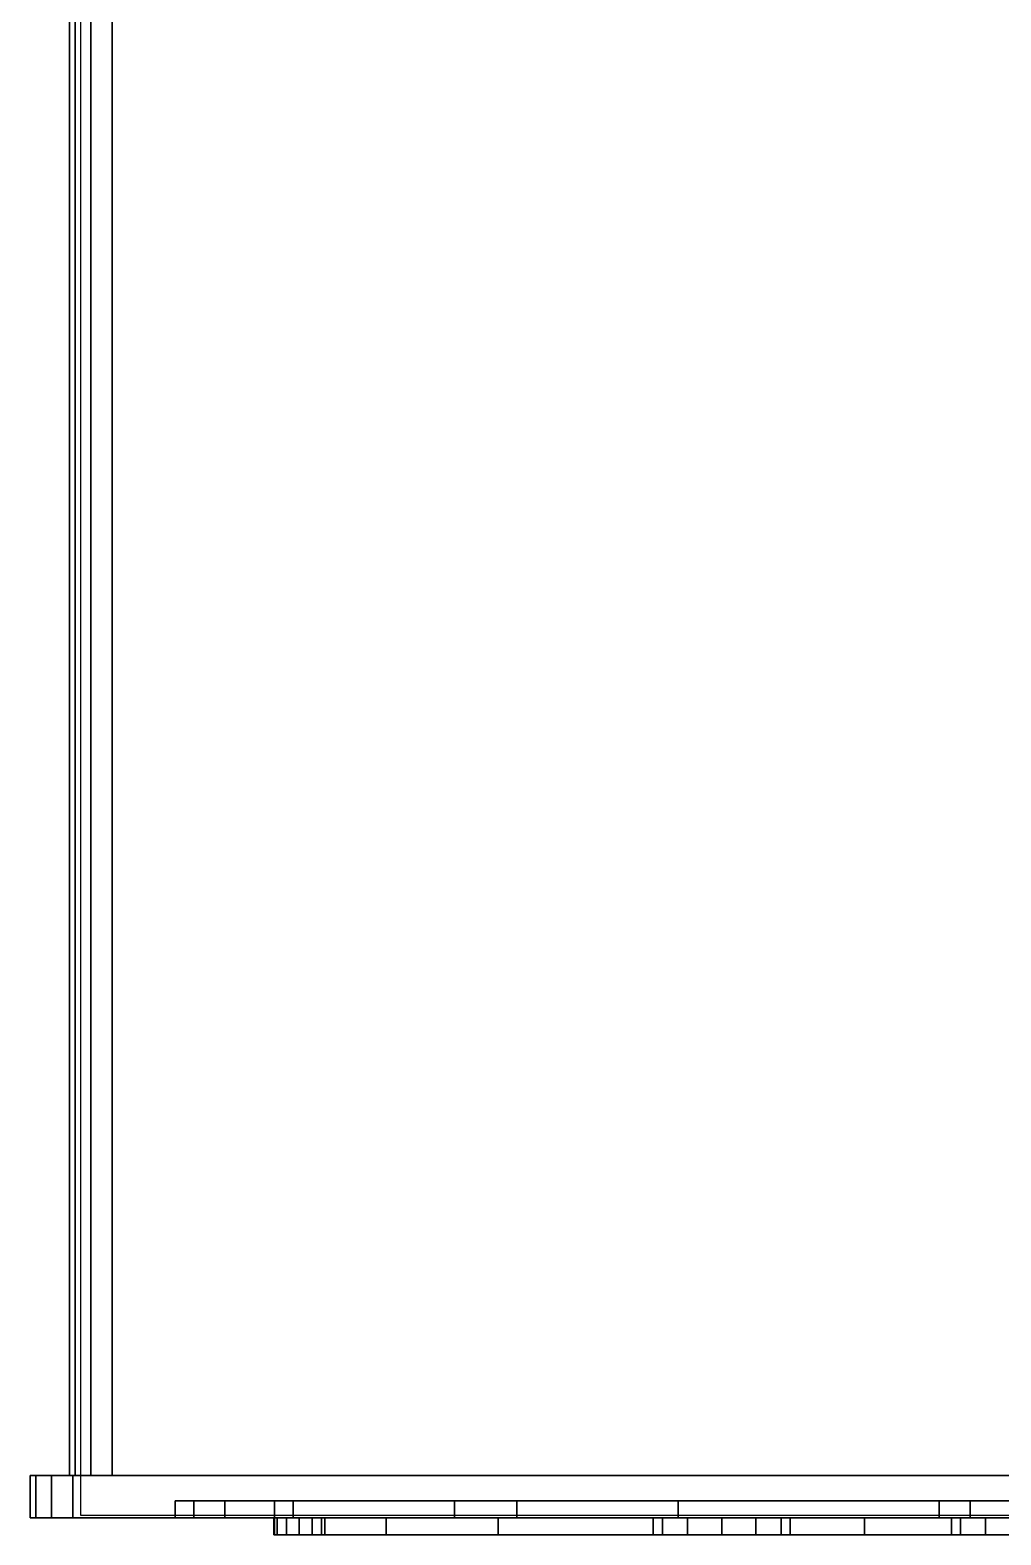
# Model space of a CAD drawing. Header units: millimetres. Extents: x 4513 to 24862, y 3359 to 11488.
# Drawn here: x 5072 to 5195.2, y 11096.5 to 11287.5 of the extents above; entities that cross this region are included whole.
import ezdxf

# ---------------------------------------------------------------- set-up
doc = ezdxf.new("R2010")
doc.units = ezdxf.units.MM

msp = doc.modelspace()

# ---------------------------------------------------------------- linework, layer by layer
for p, q in [((5078.42, 11478.39), (5078.42, 11099.05)), ((5078.42, 11099.05), (5264.24, 11099.05))]:
    msp.add_line(p, q)
for points, invisible_edges in [([(5077.02, 11476.7, 379.79), (5077.02, 11104.1, 379.79), (5077.74, 11104.1, 382.94)], 12), ([(5077.74, 11104.1, 382.94), (5077.74, 11476.7, 382.94), (5077.02, 11476.7, 379.79)], 12), ([(5077.74, 11476.7, 4.91), (5077.74, 11104.1, 4.91), (5077.02, 11476.7, 8.06)], 2), ([(5077.74, 11104.1, 4.91), (5077.02, 11104.1, 8.06), (5077.02, 11476.7, 8.06)], 12), ([(5077.02, 11476.7, 8.06), (5077.02, 11104.1, 8.06), (5077.02, 11104.1, 379.79)], 12), ([(5077.02, 11104.1, 379.79), (5077.02, 11476.7, 379.79), (5077.02, 11476.7, 8.06)], 12), ([(5079.72, 11476.7, 385.25), (5077.74, 11476.7, 382.94), (5077.74, 11104.1, 382.94)], 12), ([(5077.74, 11104.1, 382.94), (5079.72, 11104.1, 385.25), (5079.72, 11476.7, 385.25)], 12), ([(5079.72, 11476.7, 2.6), (5077.74, 11104.1, 4.91), (5077.74, 11476.7, 4.91)], 1), ([(5079.72, 11476.7, 2.6), (5079.72, 11104.1, 2.6), (5077.74, 11104.1, 4.91)], 12), ([(5082.42, 11476.7, 386.09), (5079.72, 11476.7, 385.25), (5082.42, 11104.1, 386.09)], 2), ([(5079.72, 11476.7, 385.25), (5079.72, 11104.1, 385.25), (5082.42, 11104.1, 386.09)], 12), ([(5082.42, 11104.1, 1.76), (5079.72, 11104.1, 2.6), (5079.72, 11476.7, 2.6)], 12), ([(5079.72, 11476.7, 2.6), (5082.42, 11476.7, 1.76), (5082.42, 11104.1, 1.76)], 12), ([(5082.42, 11104.1, 386.09), (5255.21, 11104.1, 386.09), (5255.21, 11476.7, 386.09)], 12), ([(5255.21, 11476.7, 386.09), (5082.42, 11476.7, 386.09), (5082.42, 11104.1, 386.09)], 12), ([(5082.42, 11476.7, 1.76), (5255.21, 11476.7, 1.76), (5082.42, 11104.1, 1.76)], 2), ([(5255.21, 11476.7, 1.76), (5255.21, 11104.1, 1.76), (5082.42, 11104.1, 1.76)], 12), ([(5082.42, 11104.1, 386.09), (5079.72, 11104.1, 385.25), (5072.02, 11104.1, 386.31)], 14), ([(5079.72, 11104.1, 385.25), (5077.74, 11104.1, 382.94), (5072.02, 11104.1, 386.31)], 14), ([(5077.74, 11104.1, 382.94), (5077.02, 11104.1, 379.79), (5072.02, 11104.1, 386.31)], 14), ([(5072.74, 11098.7, 389.47), (5072.74, 11104.1, 389.47), (5072.02, 11104.1, 386.31)], 12), ([(5072.02, 11104.1, 386.31), (5072.02, 11098.7, 386.31), (5072.74, 11098.7, 389.47)], 12), ([(5255.21, 11104.1, 386.09), (5072.02, 11104.1, 386.31), (5072.74, 11104.1, 389.47)], 13), ([(5255.21, 11104.1, 386.09), (5082.42, 11104.1, 386.09), (5072.02, 11104.1, 386.31)], 14), ([(5072.02, 11104.1, 8.04), (5077.02, 11104.1, 8.06), (5077.74, 11104.1, 4.91)], 13), ([(5077.42, 11104.1, 1.74), (5072.74, 11104.1, 4.89), (5072.02, 11104.1, 8.04)], 13), ([(5072.74, 11104.1, 4.89), (5072.02, 11098.7, 8.04), (5072.02, 11104.1, 8.04)], 1), ([(5072.74, 11104.1, 4.89), (5072.74, 11098.7, 4.89), (5072.02, 11098.7, 8.04)], 12), ([(5072.02, 11104.1, 8.04), (5072.02, 11104.1, 386.31), (5077.02, 11104.1, 8.06)], 14), ([(5072.02, 11104.1, 386.31), (5077.02, 11104.1, 379.79), (5077.02, 11104.1, 8.06)], 13), ([(5072.02, 11104.1, 386.31), (5072.02, 11098.7, 8.04), (5072.02, 11098.7, 386.31)], 1), ([(5072.02, 11104.1, 386.31), (5072.02, 11104.1, 8.04), (5072.02, 11098.7, 8.04)], 12), ([(5074.72, 11098.7, 391.77), (5074.72, 11104.1, 391.77), (5072.74, 11098.7, 389.47)], 2), ([(5074.72, 11104.1, 391.77), (5072.74, 11104.1, 389.47), (5072.74, 11098.7, 389.47)], 12), ([(5255.21, 11104.1, 386.09), (5072.74, 11104.1, 389.47), (5074.72, 11104.1, 391.77)], 13), ([(5077.42, 11104.1, 1.74), (5074.72, 11104.1, 2.58), (5072.74, 11104.1, 4.89)], 12), ([(5072.74, 11098.7, 4.89), (5072.74, 11104.1, 4.89), (5074.72, 11104.1, 2.58)], 12), ([(5074.72, 11104.1, 2.58), (5074.72, 11098.7, 2.58), (5072.74, 11098.7, 4.89)], 12), ([(5077.42, 11098.7, 392.62), (5074.72, 11104.1, 391.77), (5074.72, 11098.7, 391.77)], 1), ([(5077.42, 11098.7, 392.62), (5077.42, 11104.1, 392.62), (5074.72, 11104.1, 391.77)], 12), ([(5255.21, 11104.1, 386.09), (5074.72, 11104.1, 391.77), (5077.42, 11104.1, 392.62)], 13), ([(5077.42, 11104.1, 1.74), (5077.42, 11098.7, 1.74), (5074.72, 11098.7, 2.58)], 12), ([(5074.72, 11098.7, 2.58), (5074.72, 11104.1, 2.58), (5077.42, 11104.1, 1.74)], 12), ([(5255.21, 11104.1, 386.09), (5077.42, 11104.1, 392.62), (5261.02, 11104.1, 392.62)], 13), ([(5077.42, 11104.1, 392.62), (5077.42, 11098.7, 392.62), (5261.02, 11104.1, 392.62)], 2), ([(5077.42, 11098.7, 392.62), (5261.02, 11098.7, 392.62), (5261.02, 11104.1, 392.62)], 12), ([(5077.42, 11104.1, 1.74), (5079.72, 11104.1, 2.6), (5082.42, 11104.1, 1.76)], 13), ([(5077.42, 11104.1, 1.74), (5077.74, 11104.1, 4.91), (5079.72, 11104.1, 2.6)], 13), ([(5261.02, 11104.1, 1.74), (5077.42, 11104.1, 1.74), (5082.42, 11104.1, 1.76)], 14), ([(5261.02, 11104.1, 1.74), (5261.02, 11098.7, 1.74), (5077.42, 11098.7, 1.74)], 12), ([(5077.42, 11098.7, 1.74), (5077.42, 11104.1, 1.74), (5261.02, 11104.1, 1.74)], 12), ([(5261.02, 11104.1, 1.74), (5082.42, 11104.1, 1.76), (5255.21, 11104.1, 1.76)], 13), ([(5090.41, 11100.86, 370.46), (5247.21, 11100.86, 370.46), (5090.41, 11098.7, 370.46)], 2), ([(5090.41, 11098.7, 370.46), (5247.21, 11100.86, 370.46), (5247.21, 11098.7, 370.46)], 1), ([(5092.78, 11100.86, 318.05), (5168.81, 11100.86, 370.46), (5090.41, 11100.86, 370.46)], 13), ([(5247.21, 11100.86, 133.24), (5090.41, 11098.7, 133.24), (5247.21, 11098.7, 133.24)], 1), ([(5090.41, 11098.7, 133.24), (5247.21, 11100.86, 133.24), (5090.41, 11100.86, 133.24)], 1), ([(5090.41, 11100.86, 133.24), (5168.81, 11100.86, 136), (5092.78, 11100.86, 136)], 13), ([(5090.41, 11100.86, 133.24), (5168.81, 11100.86, 133.24), (5168.81, 11100.86, 136)], 14), ([(5090.41, 11100.86, 133.24), (5092.78, 11100.86, 136), (5092.78, 11100.86, 190.25)], 13), ([(5092.78, 11100.86, 214.15), (5092.78, 11100.86, 238.98), (5090.41, 11100.86, 133.24)], 14), ([(5092.78, 11100.86, 269.32), (5092.78, 11100.86, 318.05), (5090.41, 11100.86, 133.24)], 14), ([(5092.78, 11100.86, 318.05), (5090.41, 11100.86, 370.46), (5090.41, 11100.86, 133.24)], 13), ([(5090.41, 11100.86, 370.46), (5090.41, 11098.7, 370.46), (5090.41, 11098.7, 133.24)], 12), ([(5090.41, 11100.86, 370.46), (5090.41, 11098.7, 133.24), (5090.41, 11100.86, 133.24)], 1), ([(5092.78, 11100.86, 318.05), (5244.85, 11098.7, 318.05), (5244.85, 11100.86, 318.05)], 1), ([(5092.78, 11100.86, 318.05), (5092.78, 11098.7, 318.05), (5244.85, 11098.7, 318.05)], 12), ([(5244.85, 11100.86, 269.32), (5244.85, 11098.7, 269.32), (5092.78, 11098.7, 269.32)], 12), ([(5092.78, 11098.7, 269.32), (5092.78, 11100.86, 269.32), (5244.85, 11100.86, 269.32)], 12), ([(5092.78, 11100.86, 238.98), (5168.81, 11100.86, 269.32), (5092.78, 11100.86, 269.32)], 13), ([(5092.78, 11100.86, 238.98), (5168.81, 11100.86, 238.98), (5168.81, 11100.86, 269.32)], 14), ([(5092.78, 11100.86, 238.98), (5092.78, 11098.7, 238.98), (5191.27, 11098.7, 238.98)], 12), ([(5191.27, 11098.7, 238.98), (5191.27, 11100.86, 238.98), (5092.78, 11100.86, 238.98)], 12), ([(5092.78, 11100.86, 318.05), (5092.78, 11100.86, 269.32), (5092.78, 11098.7, 269.32)], 12), ([(5092.78, 11098.7, 269.32), (5092.78, 11098.7, 318.05), (5092.78, 11100.86, 318.05)], 12), ([(5092.78, 11100.86, 318.05), (5168.81, 11100.86, 318.05), (5168.81, 11100.86, 370.46)], 14), ([(5092.78, 11100.86, 214.15), (5191.27, 11098.7, 214.15), (5092.78, 11098.7, 214.15)], 1), ([(5092.78, 11100.86, 214.15), (5191.27, 11100.86, 214.15), (5191.27, 11098.7, 214.15)], 12), ([(5244.85, 11100.86, 190.25), (5092.78, 11098.7, 190.25), (5244.85, 11098.7, 190.25)], 1), ([(5244.85, 11100.86, 190.25), (5092.78, 11100.86, 190.25), (5092.78, 11098.7, 190.25)], 12), ([(5092.78, 11100.86, 190.25), (5168.81, 11100.86, 214.15), (5092.78, 11100.86, 214.15)], 13), ([(5092.78, 11100.86, 190.25), (5168.81, 11100.86, 190.25), (5168.81, 11100.86, 214.15)], 14), ([(5244.85, 11100.86, 136), (5244.85, 11098.7, 136), (5092.78, 11100.86, 136)], 2), ([(5244.85, 11098.7, 136), (5092.78, 11098.7, 136), (5092.78, 11100.86, 136)], 12), ([(5092.78, 11100.86, 136), (5092.78, 11098.7, 136), (5092.78, 11100.86, 190.25)], 2), ([(5092.78, 11098.7, 136), (5092.78, 11098.7, 190.25), (5092.78, 11100.86, 190.25)], 12), ([(5092.78, 11098.7, 214.15), (5092.78, 11098.7, 238.98), (5092.78, 11100.86, 238.98)], 12), ([(5092.78, 11100.86, 238.98), (5092.78, 11100.86, 214.15), (5092.78, 11098.7, 214.15)], 12), ([(5154.24, 11100.86, 231.62), (5096.72, 11100.86, 225.19), (5125.87, 11100.86, 225.19)], 13), ([(5125.87, 11100.86, 231.62), (5096.72, 11100.86, 231.62), (5096.72, 11100.86, 225.19)], 12), ([(5096.72, 11098.7, 225.19), (5096.72, 11100.86, 231.62), (5096.72, 11098.7, 231.62)], 1), ([(5096.72, 11100.86, 231.62), (5096.72, 11098.7, 225.19), (5096.72, 11100.86, 225.19)], 1), ([(5096.72, 11100.86, 231.62), (5125.87, 11100.86, 231.62), (5125.87, 11098.7, 231.62)], 12), ([(5125.87, 11098.7, 231.62), (5096.72, 11098.7, 231.62), (5096.72, 11100.86, 231.62)], 12), ([(5096.72, 11100.86, 225.19), (5125.87, 11098.7, 225.19), (5125.87, 11100.86, 225.19)], 1), ([(5096.72, 11100.86, 225.19), (5096.72, 11098.7, 225.19), (5125.87, 11098.7, 225.19)], 12), ([(5103.02, 11100.86, 181.05), (5236.97, 11100.86, 178.29), (5236.97, 11100.86, 181.05)], 1), ([(5103.02, 11100.86, 181.05), (5103.02, 11100.86, 178.29), (5236.97, 11100.86, 178.29)], 12), ([(5236.97, 11100.86, 178.29), (5103.02, 11098.7, 178.29), (5236.97, 11098.7, 178.29)], 1), ([(5103.02, 11098.7, 178.29), (5236.97, 11100.86, 178.29), (5103.02, 11100.86, 178.29)], 1), ([(5103.02, 11100.86, 181.05), (5236.97, 11100.86, 181.05), (5103.02, 11098.7, 181.05)], 2), ([(5103.02, 11098.7, 181.05), (5236.97, 11100.86, 181.05), (5236.97, 11098.7, 181.05)], 1), ([(5103.02, 11100.86, 181.05), (5103.02, 11098.7, 181.05), (5103.02, 11098.7, 178.29)], 12), ([(5103.02, 11100.86, 181.05), (5103.02, 11098.7, 178.29), (5103.02, 11100.86, 178.29)], 1), ([(5105.38, 11100.86, 165.42), (5133.75, 11100.86, 165.42), (5105.38, 11098.7, 165.42)], 2), ([(5105.38, 11098.7, 165.42), (5133.75, 11100.86, 165.42), (5133.75, 11098.7, 165.42)], 1), ([(5133.75, 11100.86, 147.03), (5105.38, 11098.7, 147.03), (5133.75, 11098.7, 147.03)], 1), ([(5105.38, 11098.7, 147.03), (5133.75, 11100.86, 147.03), (5105.38, 11100.86, 147.03)], 1), ([(5105.38, 11100.86, 165.42), (5105.38, 11100.86, 147.03), (5133.75, 11100.86, 165.42)], 2), ([(5105.38, 11100.86, 147.03), (5133.75, 11100.86, 147.03), (5133.75, 11100.86, 165.42)], 12), ([(5105.38, 11100.86, 165.42), (5105.38, 11098.7, 165.42), (5105.38, 11098.7, 147.03)], 12), ([(5105.38, 11100.86, 165.42), (5105.38, 11098.7, 147.03), (5105.38, 11100.86, 147.03)], 1), ([(5125.87, 11100.86, 225.19), (5187.33, 11100.86, 231.62), (5154.24, 11100.86, 231.62)], 13), ([(5125.87, 11100.86, 225.19), (5125.87, 11100.86, 220.59), (5154.24, 11100.86, 225.19)], 14), ([(5154.24, 11100.86, 231.62), (5125.87, 11100.86, 235.3), (5125.87, 11100.86, 231.62)], 13), ([(5154.24, 11100.86, 231.62), (5154.24, 11100.86, 235.3), (5125.87, 11100.86, 235.3)], 12), ([(5125.87, 11100.86, 220.59), (5154.24, 11100.86, 220.59), (5154.24, 11100.86, 225.19)], 12), ([(5125.87, 11100.86, 220.59), (5154.24, 11098.7, 220.59), (5154.24, 11100.86, 220.59)], 1), ([(5154.24, 11098.7, 220.59), (5125.87, 11100.86, 220.59), (5125.87, 11098.7, 220.59)], 1), ([(5125.87, 11100.86, 235.3), (5154.24, 11100.86, 235.3), (5154.24, 11098.7, 235.3)], 12), ([(5125.87, 11100.86, 235.3), (5154.24, 11098.7, 235.3), (5125.87, 11098.7, 235.3)], 1), ([(5125.87, 11100.86, 235.3), (5125.87, 11098.7, 231.62), (5125.87, 11100.86, 231.62)], 1), ([(5125.87, 11100.86, 235.3), (5125.87, 11098.7, 235.3), (5125.87, 11098.7, 231.62)], 12), ([(5125.87, 11098.7, 225.19), (5125.87, 11098.7, 220.59), (5125.87, 11100.86, 220.59)], 12), ([(5125.87, 11100.86, 220.59), (5125.87, 11100.86, 225.19), (5125.87, 11098.7, 225.19)], 12), ([(5133.75, 11100.86, 165.42), (5133.75, 11098.7, 147.03), (5133.75, 11098.7, 165.42)], 1), ([(5133.75, 11098.7, 147.03), (5133.75, 11100.86, 165.42), (5133.75, 11100.86, 147.03)], 1), ([(5154.24, 11100.86, 225.19), (5187.33, 11100.86, 225.19), (5187.33, 11100.86, 231.62)], 12), ([(5154.24, 11100.86, 231.62), (5187.33, 11100.86, 231.62), (5154.24, 11098.7, 231.62)], 2), ([(5187.33, 11100.86, 231.62), (5187.33, 11098.7, 231.62), (5154.24, 11098.7, 231.62)], 12), ([(5154.24, 11100.86, 231.62), (5154.24, 11098.7, 231.62), (5154.24, 11098.7, 235.3)], 12), ([(5154.24, 11098.7, 235.3), (5154.24, 11100.86, 235.3), (5154.24, 11100.86, 231.62)], 12), ([(5154.24, 11100.86, 220.59), (5154.24, 11098.7, 220.59), (5154.24, 11100.86, 225.19)], 2), ([(5154.24, 11098.7, 220.59), (5154.24, 11098.7, 225.19), (5154.24, 11100.86, 225.19)], 12), ([(5154.24, 11098.7, 225.19), (5187.33, 11098.7, 225.19), (5187.33, 11100.86, 225.19)], 12), ([(5187.33, 11100.86, 225.19), (5154.24, 11100.86, 225.19), (5154.24, 11098.7, 225.19)], 12), ([(5168.81, 11100.86, 269.32), (5168.81, 11100.86, 238.98), (5191.27, 11100.86, 238.98)], 13), ([(5247.21, 11100.86, 370.46), (5168.81, 11100.86, 318.05), (5244.85, 11100.86, 318.05)], 13), ([(5247.21, 11100.86, 370.46), (5168.81, 11100.86, 370.46), (5168.81, 11100.86, 318.05)], 14), ([(5224.77, 11100.86, 219.15), (5168.81, 11100.86, 190.25), (5244.85, 11100.86, 190.25)], 13), ([(5224.77, 11100.86, 219.15), (5220.42, 11100.86, 217.79), (5168.81, 11100.86, 190.25)], 14), ([(5191.27, 11100.86, 214.15), (5168.81, 11100.86, 214.15), (5168.81, 11100.86, 190.25)], 14), ([(5244.85, 11100.86, 136), (5168.81, 11100.86, 133.24), (5247.21, 11100.86, 133.24)], 13), ([(5244.85, 11100.86, 136), (5168.81, 11100.86, 136), (5168.81, 11100.86, 133.24)], 14), ([(5244.85, 11100.86, 269.32), (5168.81, 11100.86, 269.32), (5216.07, 11100.86, 236.74)], 14), ([(5216.07, 11100.86, 219.15), (5212.89, 11100.86, 222.87), (5168.81, 11100.86, 269.32)], 14), ([(5212.89, 11100.86, 222.87), (5211.72, 11100.86, 227.94), (5168.81, 11100.86, 269.32)], 14), ([(5168.81, 11100.86, 269.32), (5212.89, 11100.86, 233.02), (5216.07, 11100.86, 236.74)], 13), ([(5168.81, 11100.86, 269.32), (5211.72, 11100.86, 227.94), (5212.89, 11100.86, 233.02)], 13), ([(5187.33, 11100.86, 231.62), (5187.33, 11100.86, 225.19), (5187.33, 11098.7, 231.62)], 2), ([(5187.33, 11098.7, 231.62), (5187.33, 11100.86, 225.19), (5187.33, 11098.7, 225.19)], 1), ([(5220.42, 11100.86, 217.79), (5216.07, 11100.86, 219.15), (5191.27, 11100.86, 214.15)], 14), ([(5216.07, 11100.86, 219.15), (5191.27, 11100.86, 238.98), (5191.27, 11100.86, 214.15)], 13), ([(5191.27, 11098.7, 238.98), (5191.27, 11098.7, 214.15), (5191.27, 11100.86, 214.15)], 12), ([(5191.27, 11100.86, 214.15), (5191.27, 11100.86, 238.98), (5191.27, 11098.7, 238.98)], 12), ([(5072.02, 11098.7, 8.04), (5072.74, 11098.7, 4.89), (5074.72, 11098.7, 2.58)], 12), ([(5072.74, 11098.7, 389.47), (5072.02, 11098.7, 386.31), (5072.02, 11098.7, 8.04)], 12), ([(5247.21, 11098.7, 133.24), (5090.41, 11098.7, 133.24), (5072.02, 11098.7, 8.04)], 14), ([(5090.41, 11098.7, 133.24), (5090.41, 11098.7, 370.46), (5072.02, 11098.7, 8.04)], 14), ([(5077.42, 11098.7, 392.62), (5074.72, 11098.7, 391.77), (5072.74, 11098.7, 389.47)], 12), ([(5072.74, 11098.7, 389.47), (5090.41, 11098.7, 370.46), (5247.21, 11098.7, 370.46)], 13), ([(5074.72, 11098.7, 2.58), (5077.42, 11098.7, 1.74), (5261.02, 11098.7, 1.74)], 12), ([(5263.72, 11098.7, 391.77), (5261.02, 11098.7, 392.62), (5077.42, 11098.7, 392.62)], 12), ([(5103.02, 11098.7, 284.95), (5103.02, 11098.7, 310.7), (5092.78, 11098.7, 318.05)], 14), ([(5103.02, 11098.7, 310.7), (5168.81, 11098.7, 318.05), (5092.78, 11098.7, 318.05)], 13), ([(5131.39, 11098.7, 276.68), (5092.78, 11098.7, 269.32), (5168.81, 11098.7, 269.32)], 13), ([(5106.17, 11098.7, 273.8), (5104.55, 11098.7, 274.31), (5092.78, 11098.7, 269.32)], 14), ([(5104.55, 11098.7, 274.31), (5103.36, 11098.7, 275.7), (5092.78, 11098.7, 269.32)], 14), ([(5103.36, 11098.7, 275.7), (5092.78, 11098.7, 318.05), (5092.78, 11098.7, 269.32)], 13), ([(5103.36, 11098.7, 275.7), (5102.92, 11098.7, 277.59), (5092.78, 11098.7, 318.05)], 14), ([(5092.78, 11098.7, 318.05), (5102.92, 11098.7, 277.59), (5103.36, 11098.7, 279.49)], 13), ([(5177.88, 11098.7, 216.91), (5092.78, 11098.7, 214.15), (5191.27, 11098.7, 214.15)], 13), ([(5177.88, 11098.7, 216.91), (5159.75, 11098.7, 216.91), (5092.78, 11098.7, 214.15)], 14), ([(5096.72, 11098.7, 225.19), (5096.72, 11098.7, 231.62), (5092.78, 11098.7, 214.15)], 14), ([(5103.02, 11098.7, 178.29), (5103.02, 11098.7, 181.05), (5092.78, 11098.7, 190.25)], 14), ([(5103.02, 11098.7, 181.05), (5168.81, 11098.7, 190.25), (5092.78, 11098.7, 190.25)], 13), ([(5159.75, 11098.7, 146.07), (5092.78, 11098.7, 136), (5168.81, 11098.7, 136)], 13), ([(5105.38, 11098.7, 147.03), (5092.78, 11098.7, 190.25), (5092.78, 11098.7, 136)], 13), ([(5105.38, 11098.7, 147.03), (5105.38, 11098.7, 165.42), (5092.78, 11098.7, 190.25)], 14), ([(5191.27, 11098.7, 238.98), (5092.78, 11098.7, 238.98), (5154.24, 11098.7, 235.3)], 14), ([(5092.78, 11098.7, 238.98), (5125.87, 11098.7, 235.3), (5154.24, 11098.7, 235.3)], 13), ([(5092.78, 11098.7, 238.98), (5092.78, 11098.7, 214.15), (5096.72, 11098.7, 231.62)], 14), ([(5125.87, 11098.7, 220.59), (5125.87, 11098.7, 225.19), (5096.72, 11098.7, 225.19)], 12), ([(5096.72, 11098.7, 231.62), (5125.87, 11098.7, 231.62), (5125.87, 11098.7, 235.3)], 12), ([(5102.92, 11098.7, 277.59), (5103.36, 11098.7, 275.7), (5103.36, 11096.54, 275.7)], 12), ([(5103.36, 11096.54, 275.7), (5102.92, 11096.54, 277.59), (5102.92, 11098.7, 277.59)], 12), ([(5103.36, 11096.54, 279.49), (5103.36, 11098.7, 279.49), (5102.92, 11098.7, 277.59)], 12), ([(5102.92, 11098.7, 277.59), (5102.92, 11096.54, 277.59), (5103.36, 11096.54, 279.49)], 12), ([(5236.18, 11098.7, 284.95), (5236.18, 11096.54, 284.95), (5103.02, 11096.54, 284.95)], 12), ([(5103.02, 11096.54, 284.95), (5103.02, 11098.7, 284.95), (5236.18, 11098.7, 284.95)], 12), ([(5103.02, 11098.7, 310.7), (5236.18, 11096.54, 310.7), (5236.18, 11098.7, 310.7)], 1), ([(5103.02, 11098.7, 310.7), (5103.02, 11096.54, 310.7), (5236.18, 11096.54, 310.7)], 12), ([(5103.02, 11098.7, 284.95), (5104.55, 11098.7, 280.88), (5106.17, 11098.7, 281.39)], 13), ([(5168.81, 11098.7, 284.95), (5103.02, 11098.7, 284.95), (5106.17, 11098.7, 281.39)], 14), ([(5103.02, 11098.7, 310.7), (5168.81, 11098.7, 310.7), (5168.81, 11098.7, 318.05)], 14), ([(5103.02, 11096.54, 284.95), (5103.02, 11096.54, 310.7), (5103.02, 11098.7, 310.7)], 12), ([(5103.02, 11098.7, 310.7), (5103.02, 11098.7, 284.95), (5103.02, 11096.54, 284.95)], 12), ([(5103.02, 11098.7, 284.95), (5103.36, 11098.7, 279.49), (5104.55, 11098.7, 280.88)], 13), ([(5168.81, 11098.7, 178.29), (5103.02, 11098.7, 178.29), (5105.38, 11098.7, 165.42)], 14), ([(5103.02, 11098.7, 181.05), (5168.81, 11098.7, 181.05), (5168.81, 11098.7, 190.25)], 14), ([(5103.36, 11096.54, 275.7), (5104.55, 11098.7, 274.31), (5104.55, 11096.54, 274.31)], 1), ([(5103.36, 11096.54, 275.7), (5103.36, 11098.7, 275.7), (5104.55, 11098.7, 274.31)], 12), ([(5104.55, 11096.54, 280.88), (5104.55, 11098.7, 280.88), (5103.36, 11096.54, 279.49)], 2), ([(5104.55, 11098.7, 280.88), (5103.36, 11098.7, 279.49), (5103.36, 11096.54, 279.49)], 12), ([(5106.17, 11096.54, 281.39), (5104.55, 11098.7, 280.88), (5104.55, 11096.54, 280.88)], 1), ([(5106.17, 11096.54, 281.39), (5106.17, 11098.7, 281.39), (5104.55, 11098.7, 280.88)], 12), ([(5104.55, 11096.54, 274.31), (5104.55, 11098.7, 274.31), (5106.17, 11096.54, 273.8)], 2), ([(5104.55, 11098.7, 274.31), (5106.17, 11098.7, 273.8), (5106.17, 11096.54, 273.8)], 12), ([(5105.38, 11098.7, 165.42), (5133.75, 11098.7, 165.42), (5159.75, 11098.7, 166.38)], 14), ([(5159.75, 11098.7, 146.07), (5133.75, 11098.7, 147.03), (5105.38, 11098.7, 147.03)], 13), ([(5107.8, 11098.7, 280.88), (5106.17, 11098.7, 281.39), (5106.17, 11096.54, 281.39)], 12), ([(5106.17, 11096.54, 281.39), (5107.8, 11096.54, 280.88), (5107.8, 11098.7, 280.88)], 12), ([(5131.39, 11098.7, 276.68), (5107.8, 11098.7, 274.31), (5106.17, 11098.7, 273.8)], 13), ([(5106.17, 11096.54, 273.8), (5106.17, 11098.7, 273.8), (5107.8, 11098.7, 274.31)], 12), ([(5107.8, 11098.7, 274.31), (5107.8, 11096.54, 274.31), (5106.17, 11096.54, 273.8)], 12), ([(5117.2, 11098.7, 279.43), (5106.17, 11098.7, 281.39), (5107.8, 11098.7, 280.88)], 13), ([(5106.17, 11098.7, 281.39), (5117.2, 11098.7, 279.43), (5131.39, 11098.7, 279.43)], 13), ([(5131.39, 11098.7, 276.68), (5117.2, 11098.7, 276.68), (5107.8, 11098.7, 274.31)], 14), ([(5117.2, 11098.7, 276.68), (5108.98, 11098.7, 275.7), (5107.8, 11098.7, 274.31)], 13), ([(5107.8, 11098.7, 274.31), (5108.98, 11098.7, 275.7), (5108.98, 11096.54, 275.7)], 12), ([(5108.98, 11096.54, 275.7), (5107.8, 11096.54, 274.31), (5107.8, 11098.7, 274.31)], 12), ([(5117.2, 11098.7, 276.68), (5107.8, 11098.7, 280.88), (5108.98, 11098.7, 279.49)], 13), ([(5117.2, 11098.7, 276.68), (5117.2, 11098.7, 279.43), (5107.8, 11098.7, 280.88)], 14), ([(5108.98, 11096.54, 279.49), (5108.98, 11098.7, 279.49), (5107.8, 11098.7, 280.88)], 12), ([(5107.8, 11098.7, 280.88), (5107.8, 11096.54, 280.88), (5108.98, 11096.54, 279.49)], 12), ([(5117.2, 11098.7, 276.68), (5109.42, 11098.7, 277.59), (5108.98, 11098.7, 275.7)], 13), ([(5117.2, 11098.7, 276.68), (5108.98, 11098.7, 279.49), (5109.42, 11098.7, 277.59)], 13), ([(5108.98, 11096.54, 275.7), (5109.42, 11098.7, 277.59), (5109.42, 11096.54, 277.59)], 1), ([(5108.98, 11096.54, 275.7), (5108.98, 11098.7, 275.7), (5109.42, 11098.7, 277.59)], 12), ([(5109.42, 11096.54, 277.59), (5109.42, 11098.7, 277.59), (5108.98, 11096.54, 279.49)], 2), ([(5109.42, 11098.7, 277.59), (5108.98, 11098.7, 279.49), (5108.98, 11096.54, 279.49)], 12), ([(5131.39, 11098.7, 276.68), (5131.39, 11096.54, 276.68), (5117.2, 11096.54, 276.68)], 12), ([(5117.2, 11096.54, 276.68), (5117.2, 11098.7, 276.68), (5131.39, 11098.7, 276.68)], 12), ([(5117.2, 11098.7, 279.43), (5131.39, 11096.54, 279.43), (5131.39, 11098.7, 279.43)], 1), ([(5117.2, 11098.7, 279.43), (5117.2, 11096.54, 279.43), (5131.39, 11096.54, 279.43)], 12), ([(5117.2, 11096.54, 276.68), (5117.2, 11096.54, 279.43), (5117.2, 11098.7, 279.43)], 12), ([(5117.2, 11098.7, 279.43), (5117.2, 11098.7, 276.68), (5117.2, 11096.54, 276.68)], 12), ([(5159.75, 11098.7, 216.91), (5154.24, 11098.7, 220.59), (5125.87, 11098.7, 220.59)], 13), ([(5131.39, 11098.7, 279.43), (5131.39, 11098.7, 276.68), (5168.81, 11098.7, 269.32)], 14), ([(5131.39, 11098.7, 279.43), (5131.39, 11096.54, 279.43), (5131.39, 11098.7, 276.68)], 2), ([(5131.39, 11096.54, 279.43), (5131.39, 11096.54, 276.68), (5131.39, 11098.7, 276.68)], 12), ([(5133.75, 11098.7, 165.42), (5155.4, 11098.7, 165.02), (5159.75, 11098.7, 166.38)], 13), ([(5133.75, 11098.7, 165.42), (5152.22, 11098.7, 161.3), (5155.4, 11098.7, 165.02)], 13), ([(5133.75, 11098.7, 165.42), (5151.05, 11098.7, 156.23), (5152.22, 11098.7, 161.3)], 13), ([(5159.75, 11098.7, 146.07), (5155.4, 11098.7, 147.43), (5133.75, 11098.7, 147.03)], 14), ([(5155.4, 11098.7, 147.43), (5133.75, 11098.7, 165.42), (5133.75, 11098.7, 147.03)], 13), ([(5155.4, 11098.7, 147.43), (5152.22, 11098.7, 151.15), (5133.75, 11098.7, 165.42)], 14), ([(5152.22, 11098.7, 151.15), (5151.05, 11098.7, 156.23), (5133.75, 11098.7, 165.42)], 14), ([(5152.22, 11096.54, 161.3), (5152.22, 11098.7, 161.3), (5151.05, 11098.7, 156.23)], 12), ([(5151.05, 11098.7, 156.23), (5151.05, 11096.54, 156.23), (5152.22, 11096.54, 161.3)], 12), ([(5151.05, 11098.7, 156.23), (5152.22, 11098.7, 151.15), (5152.22, 11096.54, 151.15)], 12), ([(5152.22, 11096.54, 151.15), (5151.05, 11096.54, 156.23), (5151.05, 11098.7, 156.23)], 12), ([(5155.4, 11096.54, 165.02), (5155.4, 11098.7, 165.02), (5152.22, 11096.54, 161.3)], 2), ([(5155.4, 11098.7, 165.02), (5152.22, 11098.7, 161.3), (5152.22, 11096.54, 161.3)], 12), ([(5152.22, 11096.54, 151.15), (5155.4, 11098.7, 147.43), (5155.4, 11096.54, 147.43)], 1), ([(5152.22, 11096.54, 151.15), (5152.22, 11098.7, 151.15), (5155.4, 11098.7, 147.43)], 12), ([(5159.75, 11098.7, 216.91), (5154.24, 11098.7, 225.19), (5154.24, 11098.7, 220.59)], 13), ([(5159.75, 11098.7, 216.91), (5159.75, 11098.7, 222.43), (5154.24, 11098.7, 225.19)], 14), ([(5159.75, 11098.7, 222.43), (5187.33, 11098.7, 225.19), (5154.24, 11098.7, 225.19)], 13), ([(5154.24, 11098.7, 235.3), (5154.24, 11098.7, 231.62), (5187.33, 11098.7, 231.62)], 12), ([(5159.75, 11096.54, 166.38), (5155.4, 11098.7, 165.02), (5155.4, 11096.54, 165.02)], 1), ([(5159.75, 11096.54, 166.38), (5159.75, 11098.7, 166.38), (5155.4, 11098.7, 165.02)], 12), ([(5155.4, 11096.54, 147.43), (5155.4, 11098.7, 147.43), (5159.75, 11096.54, 146.07)], 2), ([(5155.4, 11098.7, 147.43), (5159.75, 11098.7, 146.07), (5159.75, 11096.54, 146.07)], 12), ([(5187.33, 11098.7, 225.19), (5159.75, 11098.7, 222.43), (5177.88, 11098.7, 222.43)], 13), ([(5177.88, 11098.7, 216.91), (5177.88, 11096.54, 216.91), (5159.75, 11096.54, 216.91)], 12), ([(5159.75, 11096.54, 216.91), (5159.75, 11098.7, 216.91), (5177.88, 11098.7, 216.91)], 12), ([(5159.75, 11098.7, 222.43), (5177.88, 11096.54, 222.43), (5177.88, 11098.7, 222.43)], 1), ([(5159.75, 11098.7, 222.43), (5159.75, 11096.54, 222.43), (5177.88, 11096.54, 222.43)], 12), ([(5159.75, 11096.54, 216.91), (5159.75, 11096.54, 222.43), (5159.75, 11098.7, 222.43)], 12), ([(5159.75, 11098.7, 222.43), (5159.75, 11098.7, 216.91), (5159.75, 11096.54, 216.91)], 12), ([(5159.75, 11098.7, 166.38), (5164.1, 11098.7, 165.02), (5168.81, 11098.7, 178.29)], 14), ([(5164.1, 11098.7, 165.02), (5159.75, 11098.7, 166.38), (5159.75, 11096.54, 166.38)], 12), ([(5159.75, 11096.54, 166.38), (5164.1, 11096.54, 165.02), (5164.1, 11098.7, 165.02)], 12), ([(5164.1, 11098.7, 147.43), (5159.75, 11098.7, 146.07), (5168.81, 11098.7, 136)], 14), ([(5159.75, 11096.54, 146.07), (5159.75, 11098.7, 146.07), (5164.1, 11098.7, 147.43)], 12), ([(5164.1, 11098.7, 147.43), (5164.1, 11096.54, 147.43), (5159.75, 11096.54, 146.07)], 12), ([(5164.1, 11098.7, 165.02), (5167.29, 11098.7, 161.3), (5168.81, 11098.7, 178.29)], 14), ([(5167.29, 11096.54, 161.3), (5167.29, 11098.7, 161.3), (5164.1, 11098.7, 165.02)], 12), ([(5164.1, 11098.7, 165.02), (5164.1, 11096.54, 165.02), (5167.29, 11096.54, 161.3)], 12), ([(5167.29, 11098.7, 151.15), (5164.1, 11098.7, 147.43), (5168.81, 11098.7, 136)], 14), ([(5164.1, 11098.7, 147.43), (5167.29, 11098.7, 151.15), (5167.29, 11096.54, 151.15)], 12), ([(5167.29, 11096.54, 151.15), (5164.1, 11096.54, 147.43), (5164.1, 11098.7, 147.43)], 12), ([(5167.29, 11098.7, 161.3), (5168.45, 11098.7, 156.23), (5168.81, 11098.7, 178.29)], 14), ([(5168.45, 11096.54, 156.23), (5168.45, 11098.7, 156.23), (5167.29, 11096.54, 161.3)], 2), ([(5168.45, 11098.7, 156.23), (5167.29, 11098.7, 161.3), (5167.29, 11096.54, 161.3)], 12), ([(5168.45, 11098.7, 156.23), (5167.29, 11098.7, 151.15), (5168.81, 11098.7, 136)], 14), ([(5167.29, 11096.54, 151.15), (5168.45, 11098.7, 156.23), (5168.45, 11096.54, 156.23)], 1), ([(5167.29, 11096.54, 151.15), (5167.29, 11098.7, 151.15), (5168.45, 11098.7, 156.23)], 12), ([(5244.85, 11098.7, 318.05), (5168.81, 11098.7, 310.7), (5236.18, 11098.7, 310.7)], 13), ([(5244.85, 11098.7, 318.05), (5168.81, 11098.7, 318.05), (5168.81, 11098.7, 310.7)], 14), ([(5212.54, 11098.7, 273), (5168.81, 11098.7, 269.32), (5244.85, 11098.7, 269.32)], 13), ([(5212.54, 11098.7, 273), (5212.54, 11098.7, 280.35), (5168.81, 11098.7, 269.32)], 14), ([(5236.18, 11098.7, 284.95), (5168.81, 11098.7, 284.95), (5231.46, 11098.7, 280.35)], 14), ([(5168.81, 11098.7, 284.95), (5212.54, 11098.7, 280.35), (5231.46, 11098.7, 280.35)], 13), ([(5236.97, 11098.7, 178.29), (5168.81, 11098.7, 178.29), (5228.3, 11098.7, 167.3)], 14), ([(5244.85, 11098.7, 190.25), (5168.81, 11098.7, 181.05), (5236.97, 11098.7, 181.05)], 13), ([(5244.85, 11098.7, 190.25), (5168.81, 11098.7, 190.25), (5168.81, 11098.7, 181.05)], 14), ([(5168.81, 11098.7, 178.29), (5193.22, 11098.7, 165.02), (5197.57, 11098.7, 166.38)], 13), ([(5168.81, 11098.7, 178.29), (5190.04, 11098.7, 161.3), (5193.22, 11098.7, 165.02)], 13), ([(5228.3, 11098.7, 146.99), (5168.81, 11098.7, 136), (5244.85, 11098.7, 136)], 13), ([(5193.22, 11098.7, 147.43), (5190.04, 11098.7, 151.15), (5168.81, 11098.7, 136)], 14), ([(5197.57, 11098.7, 146.07), (5193.22, 11098.7, 147.43), (5168.81, 11098.7, 136)], 14), ([(5190.04, 11098.7, 151.15), (5188.88, 11098.7, 156.23), (5168.81, 11098.7, 136)], 14), ([(5168.81, 11098.7, 136), (5188.88, 11098.7, 156.23), (5190.04, 11098.7, 161.3)], 13), ([(5187.33, 11098.7, 225.19), (5177.88, 11098.7, 222.43), (5177.88, 11098.7, 216.91)], 13), ([(5177.88, 11098.7, 222.43), (5177.88, 11096.54, 222.43), (5177.88, 11098.7, 216.91)], 2), ([(5177.88, 11096.54, 222.43), (5177.88, 11096.54, 216.91), (5177.88, 11098.7, 216.91)], 12), ([(5187.33, 11098.7, 231.62), (5187.33, 11098.7, 225.19), (5191.27, 11098.7, 238.98)], 14), ([(5187.33, 11098.7, 225.19), (5191.27, 11098.7, 214.15), (5191.27, 11098.7, 238.98)], 13), ([(5190.04, 11096.54, 161.3), (5190.04, 11098.7, 161.3), (5188.88, 11098.7, 156.23)], 12), ([(5188.88, 11098.7, 156.23), (5188.88, 11096.54, 156.23), (5190.04, 11096.54, 161.3)], 12), ([(5188.88, 11098.7, 156.23), (5190.04, 11098.7, 151.15), (5190.04, 11096.54, 151.15)], 12), ([(5190.04, 11096.54, 151.15), (5188.88, 11096.54, 156.23), (5188.88, 11098.7, 156.23)], 12), ([(5193.22, 11096.54, 165.02), (5193.22, 11098.7, 165.02), (5190.04, 11096.54, 161.3)], 2), ([(5193.22, 11098.7, 165.02), (5190.04, 11098.7, 161.3), (5190.04, 11096.54, 161.3)], 12), ([(5190.04, 11096.54, 151.15), (5193.22, 11098.7, 147.43), (5193.22, 11096.54, 147.43)], 1), ([(5190.04, 11096.54, 151.15), (5190.04, 11098.7, 151.15), (5193.22, 11098.7, 147.43)], 12), ([(5197.57, 11096.54, 166.38), (5193.22, 11098.7, 165.02), (5193.22, 11096.54, 165.02)], 1), ([(5197.57, 11096.54, 166.38), (5197.57, 11098.7, 166.38), (5193.22, 11098.7, 165.02)], 12), ([(5193.22, 11096.54, 147.43), (5193.22, 11098.7, 147.43), (5197.57, 11096.54, 146.07)], 2), ([(5193.22, 11098.7, 147.43), (5197.57, 11098.7, 146.07), (5197.57, 11096.54, 146.07)], 12), ([(5103.36, 11096.54, 279.49), (5102.92, 11096.54, 277.59), (5103.36, 11096.54, 275.7)], 12), ([(5236.18, 11096.54, 284.95), (5236.18, 11096.54, 310.7), (5103.02, 11096.54, 310.7)], 12), ([(5103.02, 11096.54, 310.7), (5103.02, 11096.54, 284.95), (5236.18, 11096.54, 284.95)], 12), ([(5103.36, 11096.54, 275.7), (5104.55, 11096.54, 274.31), (5106.17, 11096.54, 273.8)], 12), ([(5106.17, 11096.54, 281.39), (5104.55, 11096.54, 280.88), (5103.36, 11096.54, 279.49)], 12), ([(5106.17, 11096.54, 273.8), (5107.8, 11096.54, 274.31), (5108.98, 11096.54, 275.7)], 12), ([(5108.98, 11096.54, 279.49), (5107.8, 11096.54, 280.88), (5106.17, 11096.54, 281.39)], 12), ([(5108.98, 11096.54, 275.7), (5109.42, 11096.54, 277.59), (5108.98, 11096.54, 279.49)], 12), ([(5117.2, 11096.54, 279.43), (5131.39, 11096.54, 276.68), (5131.39, 11096.54, 279.43)], 1), ([(5117.2, 11096.54, 279.43), (5117.2, 11096.54, 276.68), (5131.39, 11096.54, 276.68)], 12), ([(5152.22, 11096.54, 161.3), (5151.05, 11096.54, 156.23), (5152.22, 11096.54, 151.15)], 12), ([(5159.75, 11096.54, 166.38), (5155.4, 11096.54, 165.02), (5152.22, 11096.54, 161.3)], 12), ([(5152.22, 11096.54, 151.15), (5155.4, 11096.54, 147.43), (5159.75, 11096.54, 146.07)], 12), ([(5159.75, 11096.54, 216.91), (5177.88, 11096.54, 216.91), (5177.88, 11096.54, 222.43)], 12), ([(5177.88, 11096.54, 222.43), (5159.75, 11096.54, 222.43), (5159.75, 11096.54, 216.91)], 12), ([(5167.29, 11096.54, 161.3), (5164.1, 11096.54, 165.02), (5159.75, 11096.54, 166.38)], 12), ([(5159.75, 11096.54, 146.07), (5164.1, 11096.54, 147.43), (5167.29, 11096.54, 151.15)], 12), ([(5167.29, 11096.54, 151.15), (5168.45, 11096.54, 156.23), (5167.29, 11096.54, 161.3)], 12), ([(5193.22, 11096.54, 165.02), (5190.04, 11096.54, 161.3), (5188.88, 11096.54, 156.23)], 12), ([(5188.88, 11096.54, 156.23), (5190.04, 11096.54, 151.15), (5193.22, 11096.54, 147.43)], 12), ([(5201.92, 11096.54, 165.02), (5197.57, 11096.54, 166.38), (5193.22, 11096.54, 165.02)], 12), ([(5193.22, 11096.54, 147.43), (5197.57, 11096.54, 146.07), (5201.92, 11096.54, 147.43)], 12)]:
    msp.add_3dface(points, dxfattribs=dict(invisible_edges=invisible_edges))

doc.saveas('drawing.dxf')
